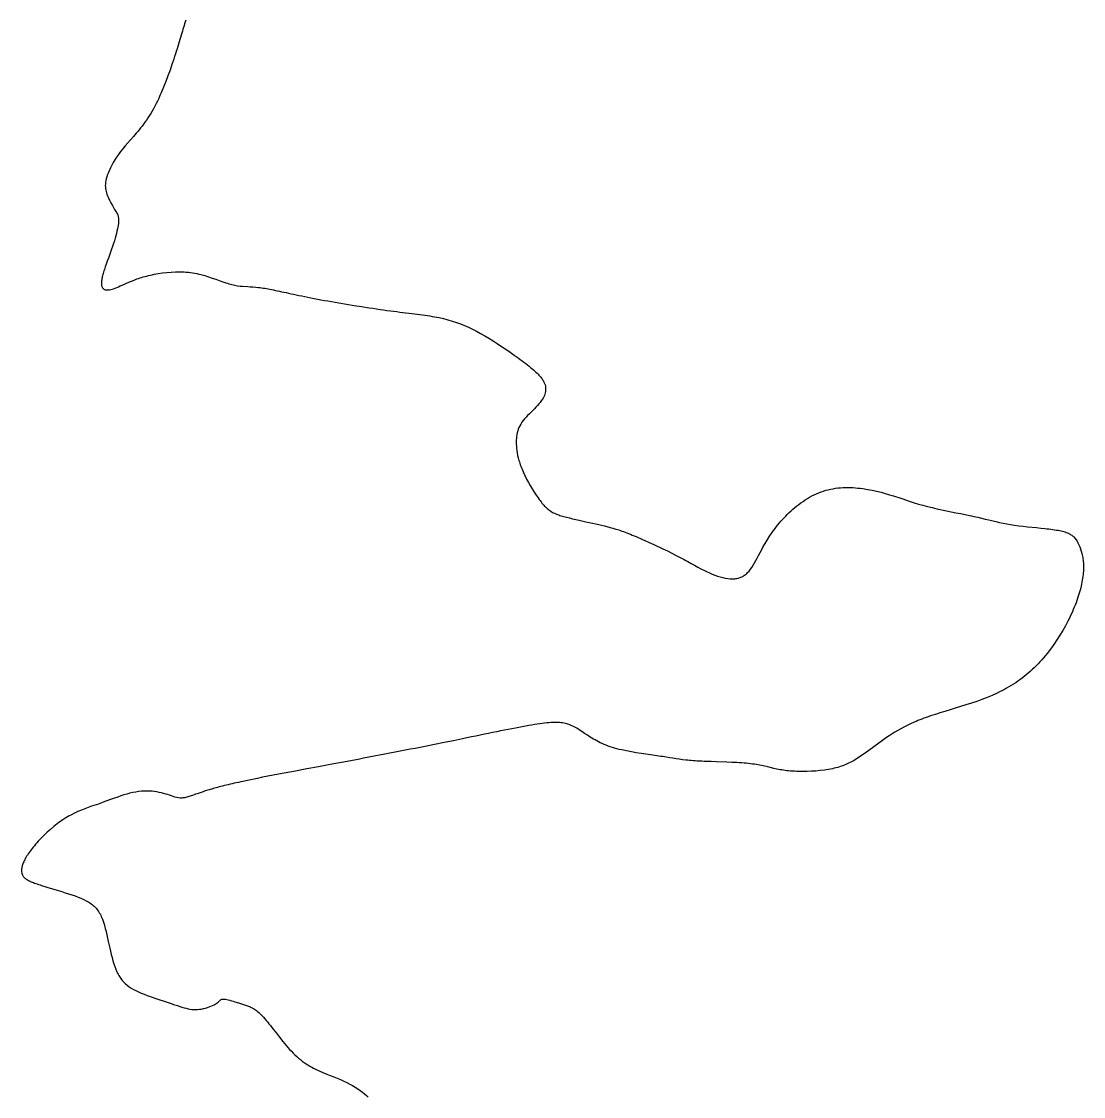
# Model space of a CAD drawing. Header units: millimetres. Extents: x -4796 to 5083, y -1235 to 8779.
# Drawn here: x 2225 to 5083, y 879 to 3772 of the extents above; entities that cross this region are included whole.
import ezdxf

# ---------------------------------------------------------------- set-up
doc = ezdxf.new("R2010")
doc.units = ezdxf.units.MM
doc.layers.add('170', color=7, linetype='Continuous')

msp = doc.modelspace()

# ---------------------------------------------------------------- linework, layer by layer
at = {"layer": '170', "elevation": 170}
msp.add_lwpolyline([(2666.6, 3775.4), (2665.2, 3770.8), (2663.8, 3766.1), (2662.3, 3761.3), (2660.8, 3756.3), (2659.3, 3751.2), (2657.7, 3745.9), (2656.1, 3740.5), (2654.5, 3735), (2652.8, 3729.2), (2651, 3723.4), (2649.2, 3717.4), (2647.4, 3711.2), (2645.4, 3704.9), (2643.4, 3698.4), (2641.3, 3691.7), (2639.1, 3684.8), (2636.9, 3677.8), (2634.5, 3670.6), (2632.1, 3663.4), (2629.6, 3656), (2624.4, 3640.9), (2618.9, 3625.7), (2613, 3610.4), (2606.9, 3595.1), (2600.5, 3580), (2597.2, 3572.6), (2593.9, 3565.3), (2590.4, 3558.1), (2586.9, 3551.1), (2583.4, 3544.2), (2579.8, 3537.5), (2576.1, 3531), (2572.4, 3524.6), (2568.6, 3518.5), (2564.8, 3512.6), (2560.9, 3506.9), (2557, 3501.3), (2553.1, 3495.9), (2549.2, 3490.7), (2545.2, 3485.6), (2541.3, 3480.7), (2537.4, 3475.8), (2533.5, 3471.2), (2525.8, 3462.2), (2518.3, 3453.5), (2511.1, 3445.3), (2504.1, 3437.2), (2497.6, 3429.4), (2491.5, 3421.8), (2485.8, 3414.2), (2480.6, 3406.7), (2475.9, 3399.4), (2471.6, 3392.3), (2467.7, 3385.4), (2464.2, 3378.6), (2461.2, 3372.2), (2458.5, 3365.9), (2456.3, 3360), (2454.4, 3354.3), (2452.9, 3349), (2451.8, 3343.9), (2451, 3339.2), (2450.5, 3334.7), (2450.3, 3330.4), (2450.4, 3326.3), (2450.8, 3322.3), (2451.4, 3318.4), (2452.3, 3314.6), (2453.4, 3310.8), (2454.7, 3307.1), (2456.1, 3303.2), (2457.8, 3299.3), (2461.4, 3291.5), (2465.4, 3283.8), (2469.5, 3276.5), (2471.5, 3273), (2473.4, 3269.7), (2475.3, 3266.6), (2477, 3263.7), (2478.7, 3261), (2480.1, 3258.5), (2481.5, 3256), (2482.7, 3253.6), (2483.7, 3251.2), (2484.5, 3248.7), (2485.2, 3246), (2485.6, 3243.2), (2485.9, 3240.1), (2486, 3236.6), (2485.8, 3232.8), (2485.4, 3228.6), (2484.8, 3224), (2484, 3219), (2483, 3213.7), (2481.7, 3208), (2480.3, 3201.9), (2478.6, 3195.6), (2476.7, 3188.9), (2474.6, 3181.9), (2472.3, 3174.6), (2469.8, 3167), (2467.1, 3159.2), (2464.3, 3151.3), (2458.5, 3135.2), (2455.6, 3127.2), (2452.8, 3119.3), (2450.2, 3111.7), (2447.7, 3104.4), (2446.6, 3100.8), (2445.5, 3097.4), (2444.5, 3094.1), (2443.6, 3090.9), (2442.8, 3087.8), (2442.1, 3084.9), (2441.5, 3082.1), (2441, 3079.5), (2440.5, 3077), (2440.2, 3074.6), (2440, 3072.3), (2439.8, 3070.2), (2439.8, 3068.2), (2439.8, 3066.3), (2439.9, 3064.6), (2440.1, 3062.9), (2440.3, 3061.4), (2440.7, 3059.9), (2441.1, 3058.6), (2441.6, 3057.4), (2442.8, 3055.3), (2444.2, 3053.5), (2446, 3052.1), (2447.9, 3051), (2450.2, 3050.2), (2452.6, 3049.8), (2455.3, 3049.6), (2458.3, 3049.7), (2461.5, 3050.1), (2464.9, 3050.8), (2468.6, 3051.8), (2472.5, 3053), (2476.7, 3054.5), (2481.1, 3056.2), (2485.8, 3058.2), (2490.7, 3060.4), (2496, 3062.8), (2501.5, 3065.4), (2507.5, 3068), (2513.8, 3070.8), (2520.6, 3073.6), (2527.8, 3076.4), (2531.5, 3077.8), (2535.5, 3079.2), (2539.5, 3080.6), (2543.7, 3082), (2548, 3083.3), (2552.4, 3084.6), (2557, 3085.9), (2561.8, 3087.2), (2566.7, 3088.4), (2571.7, 3089.6), (2576.8, 3090.7), (2582.1, 3091.8), (2592.9, 3093.7), (2604.1, 3095.4), (2615.5, 3096.7), (2627.1, 3097.7), (2638.9, 3098.2), (2650.6, 3098.4), (2656.5, 3098.2), (2662.3, 3098), (2668.1, 3097.6), (2673.9, 3097.1), (2679.6, 3096.4), (2685.3, 3095.6), (2690.9, 3094.6), (2696.4, 3093.5), (2701.9, 3092.3), (2707.3, 3091), (2717.8, 3088.2), (2728.1, 3085), (2738.1, 3081.7), (2747.8, 3078.4), (2757.1, 3075), (2766.1, 3071.8), (2774.7, 3068.9), (2778.9, 3067.5), (2783, 3066.3), (2787, 3065.1), (2790.9, 3064.1), (2794.8, 3063.2), (2798.5, 3062.4), (2805.8, 3061.1), (2812.8, 3060.2), (2819.8, 3059.5), (2833.5, 3058.5), (2840.5, 3058.2), (2847.6, 3057.7), (2855, 3057.2), (2862.7, 3056.5), (2866.7, 3056), (2870.7, 3055.5), (2874.9, 3054.9), (2879.2, 3054.2), (2883.7, 3053.4), (2888.2, 3052.6), (2893, 3051.7), (2897.8, 3050.7), (2902.9, 3049.7), (2908.1, 3048.6), (2913.5, 3047.5), (2919, 3046.3), (2924.8, 3045), (2930.8, 3043.7), (2937, 3042.4), (2943.4, 3041), (2950, 3039.5), (2956.9, 3038.1), (2964, 3036.6), (2971.4, 3035), (2979, 3033.4), (2986.9, 3031.8), (2995.1, 3030.2), (3003.5, 3028.5), (3012.3, 3026.8), (3021.2, 3025.1), (3030.5, 3023.4), (3039.9, 3021.7), (3049.5, 3020), (3059.2, 3018.3), (3079.1, 3014.8), (3099.3, 3011.4), (3119.7, 3008.1), (3140, 3004.8), (3160.2, 3001.8), (3170.1, 3000.3), (3179.9, 2998.8), (3189.5, 2997.5), (3199, 2996.1), (3208.2, 2994.8), (3217.3, 2993.6), (3226.1, 2992.5), (3234.7, 2991.4), (3243.1, 2990.3), (3251.3, 2989.3), (3259.3, 2988.3), (3267.1, 2987.3), (3274.7, 2986.4), (3282.2, 2985.5), (3289.5, 2984.5), (3296.6, 2983.6), (3303.6, 2982.6), (3310.4, 2981.7), (3317.1, 2980.7), (3323.6, 2979.6), (3330.1, 2978.6), (3336.4, 2977.5), (3348.8, 2975.1), (3360.7, 2972.4), (3372.4, 2969.4), (3383.8, 2966.1), (3395, 2962.4), (3406, 2958.3), (3416.9, 2953.9), (3427.8, 2949.1), (3438.6, 2943.9), (3449.4, 2938.4), (3460.2, 2932.5), (3471.2, 2926.3), (3482.3, 2919.7), (3493.7, 2912.8), (3505.1, 2905.5), (3516.7, 2897.9), (3528.2, 2890.2), (3539.6, 2882.4), (3550.8, 2874.6), (3561.5, 2866.8), (3566.7, 2862.9), (3571.8, 2859.1), (3576.7, 2855.4), (3581.5, 2851.7), (3586.1, 2848.1), (3590.4, 2844.5), (3594.6, 2841.1), (3598.6, 2837.7), (3602.3, 2834.5), (3605.8, 2831.4), (3609, 2828.4), (3612, 2825.5), (3614.8, 2822.7), (3617.3, 2820.1), (3619.6, 2817.5), (3621.8, 2815.1), (3623.7, 2812.7), (3625.4, 2810.4), (3627, 2808.2), (3628.4, 2806), (3629.6, 2803.9), (3630.7, 2801.9), (3631.6, 2799.9), (3632.4, 2798), (3633.6, 2794.3), (3634.4, 2790.7), (3634.9, 2787.1), (3635, 2783.7), (3634.9, 2780.2), (3634.5, 2776.7), (3633.9, 2773.1), (3633, 2769.6), (3631.8, 2766), (3630.2, 2762.3), (3628.3, 2758.6), (3626.1, 2754.8), (3623.5, 2750.9), (3620.5, 2746.9), (3617.1, 2742.9), (3613.3, 2738.7), (3609.2, 2734.4), (3604.9, 2730.1), (3600.4, 2725.6), (3591.3, 2716.6), (3586.8, 2712), (3582.4, 2707.4), (3578.3, 2702.7), (3574.5, 2698.1), (3571.1, 2693.5), (3568.1, 2688.9), (3565.5, 2684.3), (3563.3, 2679.6), (3561.5, 2675), (3559.9, 2670.2), (3558.7, 2665.5), (3557.8, 2660.6), (3557.1, 2655.7), (3556.6, 2650.7), (3556.3, 2645.5), (3556.2, 2640.2), (3556.2, 2634.8), (3556.4, 2629.2), (3556.8, 2623.4), (3557.5, 2617.4), (3558.5, 2611.1), (3559.7, 2604.6), (3561.3, 2597.8), (3562.2, 2594.3), (3563.3, 2590.7), (3564.4, 2587), (3565.6, 2583.2), (3567, 2579.4), (3568.4, 2575.4), (3570, 2571.4), (3571.7, 2567.3), (3573.5, 2563), (3575.5, 2558.7), (3579.6, 2549.9), (3584.1, 2540.9), (3588.9, 2531.9), (3593.9, 2523), (3599.1, 2514.2), (3604.4, 2505.6), (3609.7, 2497.5), (3612.3, 2493.5), (3615, 2489.8), (3617.6, 2486.1), (3620.1, 2482.7), (3622.7, 2479.4), (3625.2, 2476.3), (3627.6, 2473.3), (3630, 2470.6), (3632.4, 2468), (3634.7, 2465.6), (3637.1, 2463.4), (3639.4, 2461.3), (3641.8, 2459.3), (3644.1, 2457.5), (3648.9, 2454.1), (3653.9, 2451.2), (3659.1, 2448.6), (3664.7, 2446.2), (3670.6, 2444.1), (3673.7, 2443.1), (3676.9, 2442), (3680.3, 2441), (3683.8, 2440), (3687.5, 2439), (3691.3, 2438), (3699.2, 2436), (3707.6, 2434), (3716.2, 2431.9), (3725.1, 2429.9), (3743.1, 2425.9), (3752.1, 2424), (3760.9, 2422), (3769.6, 2420.1), (3777.9, 2418.3), (3785.9, 2416.4), (3793.7, 2414.6), (3808.8, 2410.7), (3816.4, 2408.6), (3824.1, 2406.3), (3832.1, 2403.7), (3836.2, 2402.3), (3840.4, 2400.9), (3844.7, 2399.3), (3849.1, 2397.7), (3853.7, 2396), (3858.4, 2394.1), (3863.3, 2392.2), (3868.4, 2390.2), (3873.6, 2388), (3879, 2385.8), (3884.5, 2383.4), (3890.2, 2381), (3896, 2378.4), (3901.8, 2375.8), (3913.8, 2370.4), (3926.1, 2364.8), (3950.7, 2353.1), (3962.8, 2347.2), (3974.7, 2341.3), (3986.2, 2335.4), (3991.8, 2332.6), (3997.2, 2329.7), (4002.5, 2326.9), (4007.7, 2324.2), (4012.7, 2321.5), (4017.6, 2318.8), (4022.3, 2316.2), (4026.9, 2313.7), (4035.9, 2308.7), (4044.5, 2304.1), (4052.7, 2299.6), (4060.6, 2295.5), (4068.3, 2291.6), (4075.8, 2288.1), (4083.1, 2284.8), (4090.4, 2281.9), (4097.6, 2279.3), (4104.7, 2277.2), (4111.7, 2275.4), (4118.6, 2273.9), (4125.3, 2272.9), (4131.9, 2272.4), (4135.1, 2272.3), (4138.2, 2272.3), (4141.3, 2272.4), (4144.3, 2272.6), (4147.2, 2273), (4150.1, 2273.4), (4152.9, 2274), (4155.6, 2274.7), (4158.2, 2275.6), (4160.8, 2276.6), (4163.2, 2277.7), (4165.6, 2278.9), (4167.9, 2280.3), (4170.2, 2281.8), (4172.3, 2283.4), (4174.4, 2285.1), (4176.5, 2287), (4178.5, 2288.9), (4182.4, 2293.2), (4186.2, 2298), (4189.8, 2303.2), (4193.4, 2308.8), (4197.1, 2314.9), (4200.7, 2321.3), (4204.4, 2328.1), (4208.2, 2335.4), (4212.2, 2342.9), (4216.5, 2350.8), (4220.9, 2359), (4225.7, 2367.4), (4230.9, 2376.1), (4236.5, 2385), (4239.4, 2389.5), (4242.5, 2394.1), (4245.7, 2398.7), (4249, 2403.3), (4252.5, 2408), (4256.1, 2412.7), (4259.9, 2417.4), (4263.8, 2422.2), (4267.9, 2427), (4272.2, 2431.7), (4276.6, 2436.5), (4281.1, 2441.2), (4285.8, 2445.9), (4290.7, 2450.6), (4295.6, 2455.2), (4300.7, 2459.7), (4305.9, 2464.2), (4311.3, 2468.5), (4316.7, 2472.7), (4322.3, 2476.9), (4327.9, 2480.8), (4333.7, 2484.7), (4339.5, 2488.4), (4345.5, 2491.9), (4351.5, 2495.2), (4357.6, 2498.3), (4363.8, 2501.2), (4370.1, 2503.9), (4376.4, 2506.3), (4382.8, 2508.5), (4389.3, 2510.5), (4395.8, 2512.2), (4402.4, 2513.7), (4408.9, 2514.9), (4415.6, 2515.9), (4422.2, 2516.7), (4428.8, 2517.3), (4435.5, 2517.7), (4442.2, 2518), (4448.8, 2518), (4455.5, 2517.9), (4462.1, 2517.6), (4468.7, 2517.2), (4475.3, 2516.6), (4481.8, 2515.9), (4488.3, 2515.1), (4501.1, 2513.1), (4513.6, 2510.7), (4525.8, 2508.1), (4537.6, 2505.1), (4549.1, 2502), (4560.4, 2498.7), (4571.5, 2495.2), (4593.6, 2488), (4615.8, 2480.7), (4627.1, 2477.1), (4638.7, 2473.6), (4650.6, 2470.3), (4662.8, 2467), (4675.4, 2464), (4688.1, 2461), (4713.8, 2455.4), (4726.7, 2452.8), (4739.4, 2450.2), (4751.9, 2447.7), (4764, 2445.2), (4775.8, 2442.7), (4781.5, 2441.5), (4787.1, 2440.3), (4792.6, 2439.1), (4797.9, 2437.8), (4808.2, 2435.4), (4818.2, 2433), (4827.9, 2430.7), (4847, 2426.2), (4856.6, 2424), (4866.3, 2422), (4876.2, 2420.1), (4886.5, 2418.3), (4891.8, 2417.4), (4897.2, 2416.6), (4908.4, 2415.1), (4920, 2413.8), (4931.8, 2412.5), (4955.6, 2410.1), (4967.3, 2408.9), (4978.7, 2407.7), (4984.2, 2407.1), (4989.6, 2406.4), (4994.9, 2405.8), (5000, 2405.1), (5004.9, 2404.4), (5009.6, 2403.6), (5014.1, 2402.9), (5018.3, 2402), (5022.3, 2401.2), (5026.1, 2400.3), (5029.6, 2399.3), (5032.9, 2398.3), (5036, 2397.3), (5038.9, 2396.1), (5041.7, 2395), (5044.2, 2393.7), (5046.6, 2392.4), (5048.8, 2391.1), (5050.9, 2389.7), (5052.9, 2388.2), (5054.7, 2386.6), (5056.5, 2385), (5059.6, 2381.4), (5062.5, 2377.6), (5065.1, 2373.4), (5067.6, 2368.9), (5070, 2364), (5072.3, 2358.7), (5074.5, 2353), (5076.4, 2346.9), (5078.2, 2340.4), (5079.7, 2333.5), (5080.4, 2329.9), (5080.9, 2326.2), (5081.4, 2322.4), (5081.8, 2318.5), (5082.2, 2314.5), (5082.4, 2310.4), (5082.5, 2306.2), (5082.5, 2301.8), (5082.4, 2297.4), (5082.2, 2292.9), (5081.9, 2288.2), (5081.4, 2283.5), (5080.8, 2278.6), (5080.1, 2273.7), (5079.3, 2268.6), (5078.4, 2263.5), (5077.4, 2258.3), (5076.2, 2253), (5074.9, 2247.6), (5073.5, 2242.1), (5071.9, 2236.6), (5070.3, 2231), (5068.5, 2225.3), (5066.6, 2219.5), (5064.5, 2213.7), (5062.4, 2207.8), (5060.1, 2201.8), (5057.7, 2195.8), (5055.1, 2189.7), (5052.5, 2183.6), (5049.7, 2177.4), (5046.8, 2171.2), (5043.8, 2164.9), (5040.6, 2158.7), (5033.9, 2146), (5026.7, 2133.3), (5019.2, 2120.6), (5011.1, 2108), (5002.7, 2095.6), (4993.9, 2083.4), (4984.7, 2071.5), (4980, 2065.7), (4975.2, 2060), (4970.3, 2054.3), (4965.3, 2048.8), (4960.3, 2043.5), (4955.2, 2038.2), (4950, 2033.1), (4944.7, 2028.1), (4939.4, 2023.3), (4934, 2018.5), (4928.5, 2014), (4922.9, 2009.5), (4917.3, 2005.2), (4911.6, 2000.9), (4905.8, 1996.8), (4900, 1992.8), (4894, 1989), (4888, 1985.2), (4881.9, 1981.5), (4875.7, 1978), (4869.5, 1974.5), (4863.1, 1971.2), (4856.7, 1967.9), (4850.2, 1964.7), (4836.9, 1958.6), (4823.3, 1952.9), (4809.3, 1947.5), (4795.1, 1942.3), (4780.7, 1937.4), (4766.3, 1932.8), (4751.9, 1928.3), (4737.5, 1923.9), (4723.4, 1919.7), (4709.6, 1915.6), (4696.1, 1911.5), (4689.5, 1909.4), (4683.1, 1907.4), (4676.8, 1905.4), (4670.7, 1903.3), (4664.7, 1901.3), (4658.8, 1899.2), (4653.2, 1897.1), (4647.6, 1895), (4642.2, 1892.9), (4637, 1890.8), (4631.9, 1888.7), (4626.9, 1886.5), (4617.3, 1882.2), (4608.1, 1877.8), (4599.3, 1873.3), (4590.8, 1868.8), (4582.7, 1864.2), (4574.9, 1859.5), (4567.3, 1854.7), (4559.9, 1849.9), (4552.6, 1845), (4545.5, 1840.1), (4531.7, 1830.1), (4518.3, 1820.2), (4505.2, 1810.4), (4492.1, 1801), (4485.5, 1796.4), (4478.9, 1792), (4472.1, 1787.7), (4465.2, 1783.6), (4458, 1779.7), (4450.5, 1775.9), (4442.7, 1772.5), (4438.6, 1770.8), (4434.5, 1769.2), (4430.2, 1767.7), (4425.8, 1766.3), (4421.2, 1764.9), (4416.5, 1763.6), (4411.7, 1762.4), (4406.7, 1761.3), (4401.6, 1760.2), (4396.3, 1759.2), (4390.9, 1758.3), (4385.4, 1757.5), (4374.1, 1756.2), (4362.5, 1755.1), (4350.8, 1754.3), (4339.1, 1753.9), (4327.4, 1753.7), (4316, 1753.9), (4310.4, 1754.1), (4304.9, 1754.3), (4299.5, 1754.6), (4294.2, 1755), (4289.1, 1755.5), (4284.2, 1756), (4279.4, 1756.6), (4274.8, 1757.3), (4270.3, 1758), (4266, 1758.7), (4257.6, 1760.4), (4249.4, 1762.2), (4233.3, 1766), (4225, 1767.9), (4216.3, 1769.7), (4211.8, 1770.6), (4207.2, 1771.5), (4202.3, 1772.3), (4197.3, 1773.1), (4192.1, 1773.9), (4186.7, 1774.6), (4181, 1775.2), (4175.1, 1775.8), (4169, 1776.3), (4162.7, 1776.8), (4156.2, 1777.2), (4149.6, 1777.6), (4136.1, 1778.3), (4122.3, 1778.9), (4094.6, 1779.8), (4081, 1780.3), (4074.3, 1780.5), (4067.8, 1780.8), (4061.4, 1781), (4055.2, 1781.3), (4049.1, 1781.6), (4043.3, 1782), (4037.7, 1782.3), (4032.4, 1782.7), (4027.2, 1783.1), (4022.2, 1783.6), (4017.4, 1784.1), (4012.7, 1784.6), (4003.6, 1785.6), (3994.9, 1786.8), (3986.3, 1788.1), (3977.7, 1789.4), (3969, 1790.8), (3959.8, 1792.3), (3955.1, 1793), (3950.2, 1793.8), (3945.2, 1794.5), (3939.9, 1795.3), (3934.5, 1796.1), (3928.9, 1796.9), (3923.1, 1797.7), (3917.1, 1798.6), (3911, 1799.4), (3904.8, 1800.3), (3892, 1802.2), (3879, 1804.3), (3865.8, 1806.5), (3852.7, 1809.1), (3839.8, 1811.9), (3833.4, 1813.4), (3827.1, 1815), (3820.9, 1816.7), (3814.9, 1818.4), (3809, 1820.3), (3803.3, 1822.3), (3797.8, 1824.4), (3792.5, 1826.6), (3787.3, 1828.8), (3782.3, 1831.2), (3777.5, 1833.6), (3772.8, 1836.1), (3768.2, 1838.6), (3763.8, 1841.1), (3755.4, 1846.2), (3747.4, 1851.4), (3739.8, 1856.4), (3732.6, 1861.2), (3725.6, 1865.8), (3718.7, 1870.1), (3715.4, 1872), (3712.1, 1873.9), (3708.7, 1875.6), (3705.4, 1877.1), (3702.1, 1878.6), (3698.7, 1879.9), (3695.3, 1881), (3691.8, 1882.1), (3688.3, 1883), (3684.6, 1883.8), (3680.8, 1884.4), (3676.9, 1884.9), (3672.8, 1885.3), (3668.5, 1885.5), (3664.1, 1885.7), (3659.4, 1885.7), (3654.6, 1885.5), (3649.4, 1885.3), (3644, 1884.9), (3638.4, 1884.4), (3632.4, 1883.7), (3626.1, 1883), (3619.5, 1882.1), (3612.5, 1881.1), (3605.2, 1879.9), (3597.5, 1878.7), (3589.5, 1877.3), (3581.1, 1875.8), (3572.4, 1874.3), (3563.4, 1872.6), (3554.1, 1870.8), (3544.5, 1869), (3534.6, 1867), (3524.5, 1865), (3514.1, 1862.9), (3503.5, 1860.7), (3492.6, 1858.5), (3481.6, 1856.2), (3470.3, 1853.9), (3458.8, 1851.5), (3447.2, 1849.1), (3435.4, 1846.7), (3423.4, 1844.2), (3411.4, 1841.7), (3386.8, 1836.7), (3361.8, 1831.6), (3336.4, 1826.4), (3310.6, 1821.3), (3284.2, 1816.1), (3270.9, 1813.5), (3257.5, 1810.8), (3243.9, 1808.2), (3230.2, 1805.5), (3216.3, 1802.9), (3202.4, 1800.2), (3188.3, 1797.5), (3174, 1794.8), (3159.7, 1792), (3145.1, 1789.3), (3130.5, 1786.5), (3115.7, 1783.8), (3100.7, 1781), (3085.6, 1778.1), (3070.3, 1775.3), (3054.9, 1772.4), (3023.9, 1766.7), (2992.8, 1760.9), (2961.9, 1755.1), (2946.6, 1752.2), (2931.5, 1749.4), (2916.6, 1746.5), (2901.9, 1743.7), (2887.5, 1740.9), (2873.4, 1738.1), (2859.6, 1735.3), (2846.2, 1732.5), (2833.2, 1729.8), (2820.7, 1727.2), (2814.6, 1725.9), (2808.6, 1724.5), (2802.8, 1723.2), (2797.1, 1722), (2791.5, 1720.7), (2786.1, 1719.4), (2780.8, 1718.2), (2775.7, 1716.9), (2770.7, 1715.7), (2765.9, 1714.5), (2761.3, 1713.3), (2756.8, 1712.1), (2752.4, 1711), (2748.2, 1709.8), (2744.2, 1708.7), (2740.2, 1707.6), (2736.5, 1706.5), (2732.8, 1705.4), (2729.3, 1704.3), (2725.8, 1703.3), (2719.4, 1701.3), (2713.4, 1699.3), (2707.8, 1697.5), (2702.6, 1695.7), (2697.8, 1694), (2693.3, 1692.5), (2689.2, 1691), (2685.3, 1689.6), (2681.7, 1688.3), (2678.3, 1687.2), (2675.2, 1686.1), (2672.2, 1685.2), (2669.4, 1684.4), (2666.7, 1683.7), (2664.1, 1683.2), (2661.6, 1682.7), (2659.1, 1682.5), (2656.6, 1682.3), (2651.8, 1682.4), (2647.1, 1682.9), (2642.4, 1683.8), (2637.7, 1685), (2632.9, 1686.4), (2628.1, 1688), (2623.1, 1689.7), (2618.1, 1691.5), (2612.8, 1693.2), (2607.3, 1694.9), (2601.5, 1696.4), (2595.5, 1697.7), (2589.2, 1698.9), (2582.7, 1699.8), (2576, 1700.5), (2569.1, 1700.9), (2562, 1701.1), (2554.8, 1700.9), (2547.4, 1700.5), (2539.8, 1699.7), (2532.1, 1698.6), (2524.3, 1697), (2516.4, 1695.2), (2508.4, 1693), (2500.3, 1690.6), (2492, 1687.9), (2483.7, 1685.1), (2475.2, 1682.1), (2466.7, 1679), (2449.3, 1672.6), (2431.6, 1666.3), (2413.4, 1660.1), (2404.3, 1656.8), (2395.1, 1653.4), (2385.8, 1649.7), (2376.5, 1645.7), (2367.2, 1641.5), (2357.8, 1636.7), (2353.2, 1634.2), (2348.5, 1631.6), (2343.8, 1628.8), (2339.1, 1625.9), (2334.5, 1622.8), (2329.8, 1619.6), (2325.2, 1616.2), (2320.5, 1612.8), (2311.4, 1605.5), (2302.5, 1597.9), (2293.8, 1590.1), (2285.4, 1582.1), (2277.4, 1574), (2269.8, 1565.9), (2266.2, 1561.9), (2262.8, 1557.9), (2259.4, 1554), (2256.3, 1550.1), (2253.2, 1546.3), (2250.4, 1542.6), (2247.7, 1539), (2245.2, 1535.5), (2242.8, 1532.1), (2240.6, 1528.8), (2238.6, 1525.5), (2236.7, 1522.4), (2235, 1519.4), (2233.5, 1516.4), (2232, 1513.6), (2230.7, 1510.8), (2229.6, 1508.1), (2228.6, 1505.5), (2227.7, 1503), (2226.9, 1500.6), (2226.3, 1498.2), (2225.8, 1495.9), (2225.4, 1493.8), (2225.1, 1491.6), (2224.9, 1489.6), (2224.8, 1487.6), (2224.8, 1483.9), (2225.3, 1480.5), (2226.1, 1477.4), (2227.4, 1474.5), (2228.2, 1473.1), (2229.1, 1471.7), (2230.1, 1470.4), (2231.3, 1469.1), (2232.5, 1467.9), (2234, 1466.7), (2235.5, 1465.5), (2237.3, 1464.3), (2239.1, 1463.1), (2241.1, 1462), (2243.3, 1460.8), (2245.7, 1459.6), (2248.2, 1458.5), (2250.9, 1457.3), (2253.7, 1456.1), (2256.8, 1454.9), (2260, 1453.7), (2263.4, 1452.5), (2267, 1451.2), (2270.8, 1449.9), (2274.7, 1448.6), (2278.7, 1447.3), (2287.1, 1444.6), (2295.9, 1441.8), (2305.1, 1439), (2314.4, 1436.2), (2333.1, 1430.4), (2342.4, 1427.5), (2351.5, 1424.6), (2360.4, 1421.8), (2368.9, 1418.9), (2377, 1415.9), (2384.8, 1412.8), (2392.2, 1409.5), (2399.2, 1406), (2402.5, 1404.1), (2405.8, 1402.2), (2408.9, 1400.1), (2412, 1398), (2414.9, 1395.8), (2417.7, 1393.5), (2420.4, 1391), (2423, 1388.5), (2425.5, 1385.8), (2427.8, 1383), (2430, 1380.1), (2432.1, 1377), (2434.1, 1373.8), (2436, 1370.5), (2437.8, 1367), (2439.5, 1363.5), (2441.1, 1359.8), (2442.6, 1356), (2445.4, 1348.2), (2447.9, 1340.1), (2450.2, 1331.7), (2452.3, 1323.1), (2454.4, 1314.4), (2458.2, 1296.6), (2462.1, 1278.8), (2464.1, 1270), (2466.2, 1261.3), (2468.5, 1252.8), (2470.8, 1244.6), (2473.2, 1236.6), (2475.8, 1228.9), (2478.6, 1221.5), (2481.6, 1214.6), (2483.1, 1211.3), (2484.7, 1208.1), (2486.4, 1205.1), (2488.1, 1202.1), (2489.9, 1199.3), (2491.7, 1196.6), (2493.6, 1194), (2495.6, 1191.5), (2499.7, 1186.8), (2504.2, 1182.5), (2509.1, 1178.4), (2514.3, 1174.6), (2519.9, 1171), (2525.9, 1167.5), (2532.4, 1164.2), (2539.3, 1160.9), (2546.7, 1157.7), (2554.6, 1154.5), (2562.8, 1151.4), (2571.3, 1148.2), (2588.7, 1142.2), (2597.4, 1139.2), (2606, 1136.4), (2614.4, 1133.6), (2622.4, 1131), (2630.1, 1128.4), (2633.8, 1127.2), (2637.4, 1126), (2644.1, 1123.7), (2650.5, 1121.6), (2656.5, 1119.7), (2662.2, 1118), (2667.7, 1116.5), (2672.9, 1115.2), (2678.1, 1114.2), (2683.2, 1113.5), (2688.3, 1113), (2693.5, 1112.9), (2698.7, 1113.2), (2704.1, 1113.8), (2709.5, 1114.6), (2714.8, 1115.7), (2720, 1117.1), (2725.1, 1118.6), (2730, 1120.2), (2734.6, 1122), (2738.9, 1123.9), (2742.8, 1125.8), (2746.3, 1127.8), (2747.8, 1128.7), (2749.2, 1129.7), (2751.7, 1131.5), (2753.9, 1133.3), (2755.7, 1135), (2757.3, 1136.5), (2758.9, 1137.9), (2760.4, 1139.1), (2761.9, 1140.1), (2763.7, 1140.8), (2765.6, 1141.3), (2767.9, 1141.5), (2769.2, 1141.5), (2770.6, 1141.3), (2773.7, 1140.9), (2777.2, 1140.2), (2781, 1139.2), (2785.1, 1138.1), (2789.4, 1136.8), (2794, 1135.4), (2798.6, 1133.9), (2808.3, 1130.9), (2827.9, 1125.2), (2832.9, 1123.6), (2837.9, 1121.5), (2840.5, 1120.4), (2843.2, 1119.1), (2845.8, 1117.6), (2848.6, 1116), (2851.3, 1114.3), (2854.2, 1112.3), (2857.1, 1110.2), (2860.1, 1107.8), (2863.1, 1105.2), (2866.2, 1102.4), (2869.4, 1099.3), (2872.7, 1095.9), (2876.1, 1092.3), (2879.6, 1088.3), (2883.2, 1084.1), (2886.8, 1079.7), (2890.6, 1075), (2894.4, 1070.2), (2898.3, 1065.2), (2902.3, 1060), (2910.6, 1049.4), (2919.1, 1038.5), (2927.9, 1027.5), (2936.9, 1016.6), (2946.2, 1006.1), (2950.9, 1001), (2955.7, 996.1), (2960.5, 991.3), (2965.4, 986.7), (2970.3, 982.4), (2975.3, 978.3), (2980.3, 974.5), (2985.3, 970.8), (2990.4, 967.4), (2995.5, 964.2), (3000.5, 961.1), (3005.6, 958.2), (3010.7, 955.5), (3015.8, 952.9), (3026, 948.1), (3036, 943.7), (3046, 939.6), (3055.7, 935.8), (3065.2, 932), (3074.5, 928.3), (3083.4, 924.6), (3092, 920.7), (3100.3, 916.7), (3108.2, 912.7), (3115.8, 908.5), (3122.9, 904.3), (3129.8, 900), (3136.2, 895.7), (3142.2, 891.2), (3147.9, 886.8), (3153.1, 882.3), (3158, 877.7)], dxfattribs=at)

doc.saveas('drawing.dxf')
